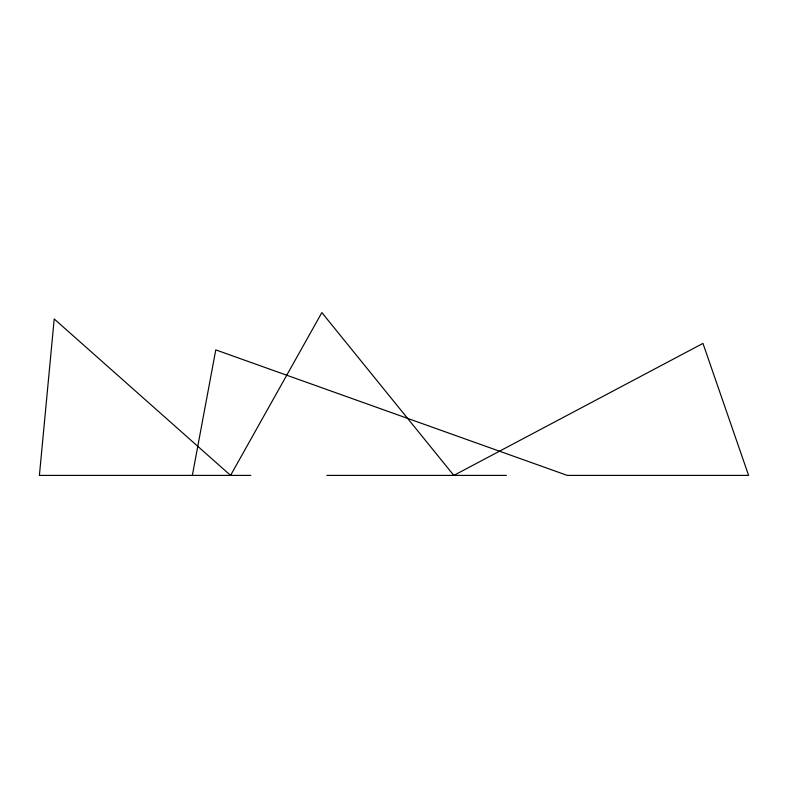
<?xml version="1.0" encoding="UTF-8"?>
<svg xmlns="http://www.w3.org/2000/svg" width="788" height="788" viewBox="0 0 788 788"><rect width="100%" height="100%" fill="white"/><g stroke="black" fill="none" stroke-linecap="round" stroke-linejoin="round"><path stroke-width="1.18" d="M192.341 475.4L215.774 349.882L567.291 475.4L748.6 475.4L702.965 343.41L453.819 475.4L321.849 312.6L230.579 475.4L54.205 318.963L39.4 475.4L250.791 475.4M326.843 475.4L506.448 475.4"/></g></svg>
